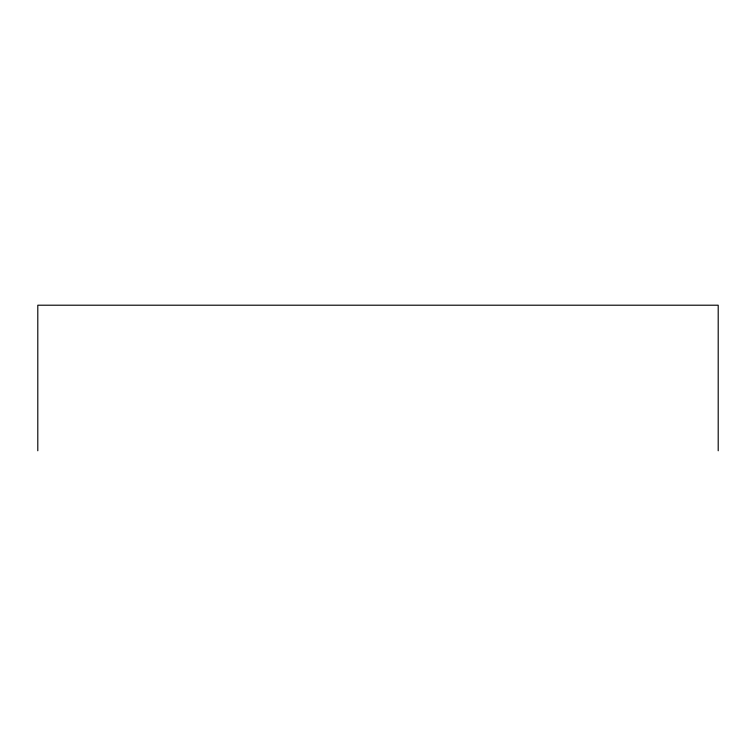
<?xml version="1.0" encoding="UTF-8"?>
<svg xmlns="http://www.w3.org/2000/svg" width="756" height="756" viewBox="0 0 756 756"><rect width="100%" height="100%" fill="white"/><g stroke="black" fill="none" stroke-linecap="round" stroke-linejoin="round"><path stroke-width="1.13" d="M718.2 450.793L718.2 305.207L37.8 305.207L37.8 450.793"/></g></svg>
